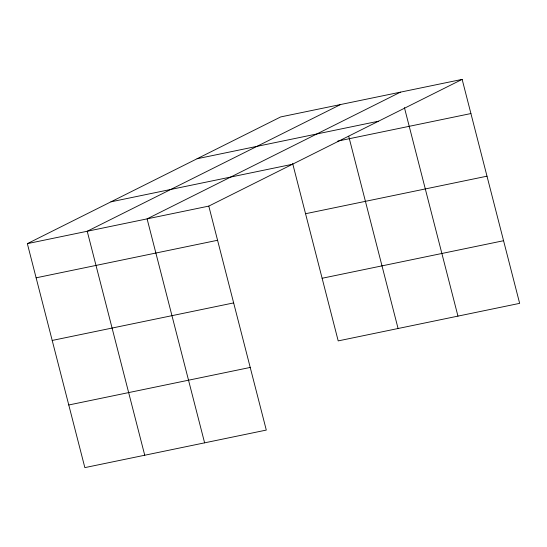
<?xml version="1.0" encoding="UTF-8"?>
<svg xmlns="http://www.w3.org/2000/svg" width="547" height="547" viewBox="0 0 547 547"><rect width="100%" height="100%" fill="white"/><g stroke="black" fill="none" stroke-linecap="round" stroke-linejoin="round"><path stroke-width="0.82" d="M462.147 79.383L208.797 206.103L266.3 430.079L84.853 467.617L27.35 243.647L280.7 116.921L462.147 79.383L519.65 303.353L338.203 340.897L292.645 163.45M340.576 104.539L87.226 231.258L144.736 455.227M400.452 92.149L147.102 218.868L204.612 442.838M197.091 158.746L378.538 121.202M337.704 141.112L470.919 113.55M110.952 201.829L292.399 164.285M27.35 243.647L208.797 206.103M305.554 213.727L487.001 176.182M36.123 277.814L217.569 240.27M322.121 278.259L503.568 240.714M52.204 340.446L233.651 302.908M68.772 404.985L250.218 367.44M404.418 107.602L457.955 316.118M348.719 136.258L398.079 328.508"/></g></svg>
